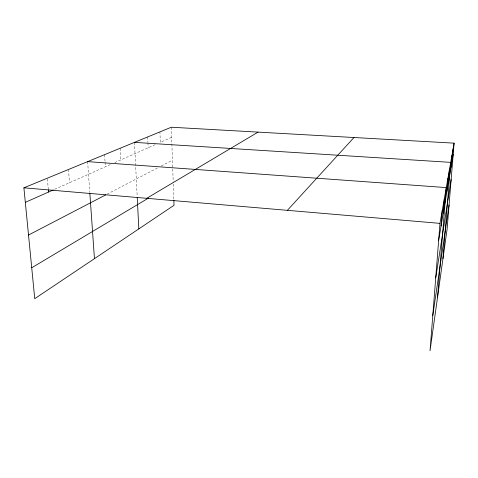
<?xml version="1.0" encoding="UTF-8"?>
<svg xmlns="http://www.w3.org/2000/svg" width="478" height="478" viewBox="0 0 478 478"><rect width="100%" height="100%" fill="white"/><g stroke="black" fill="none" stroke-linecap="round" stroke-linejoin="round"><path stroke-width="0.36" stroke-dasharray="2.39 1.79" d="M107.084 194.176L157.483 167.969M161.277 165.997L172.444 160.19M54.629 189.33L110.729 164.402M114.762 162.61L155.601 144.464M171.644 137.335L160.333 142.36L159.921 131.904M47.394 178.915L48.29 189.121M68.468 169.499L69.501 182.721M87.629 161.624L89.804 192.556M104.592 154.651L105.041 161.791M105.088 162.502L105.357 166.786M120.145 148.252L120.809 159.921M134.461 142.372L137.192 196.53M147.678 136.935L147.905 141.99M147.941 142.713L148.168 147.768M171.291 127.232L173.197 181.801M173.275 184.024L173.819 199.428"/><path stroke-width="0.72" d="M454.1 143.149L439.981 223.369L430.033 350.768L447.109 229.129L454.1 143.149L171.291 127.232L23.9 187.818L34.745 298.684L174.022 205.295L173.843 200.157M441.08 225.927L442.329 210.009M443.22 213.26L444.415 198.167M437.567 297.107L446.279 187.591L87.629 161.624M446.81 192.054L447.904 178.354M448.322 183.092L449.374 169.989M442.951 258.718L450.718 162.371L134.461 142.372M450.969 167.467L451.943 155.416M452.122 160.62L453.066 149.028M432.787 315.456L449.075 204.96M435.721 277.879L451.142 179.525M438.667 240.195L453.192 154.31M287.368 210.332L353.983 137.515M31.721 267.776L148.455 198.089M146.716 198.31L258.066 132.119M28.519 235.039L105.758 194.869M25.322 202.355L53.273 189.933M23.9 187.818L439.981 223.369M48.35 189.85L48.541 192.036M89.852 193.285L94.447 258.652M137.228 197.259L138.823 228.896"/></g></svg>
